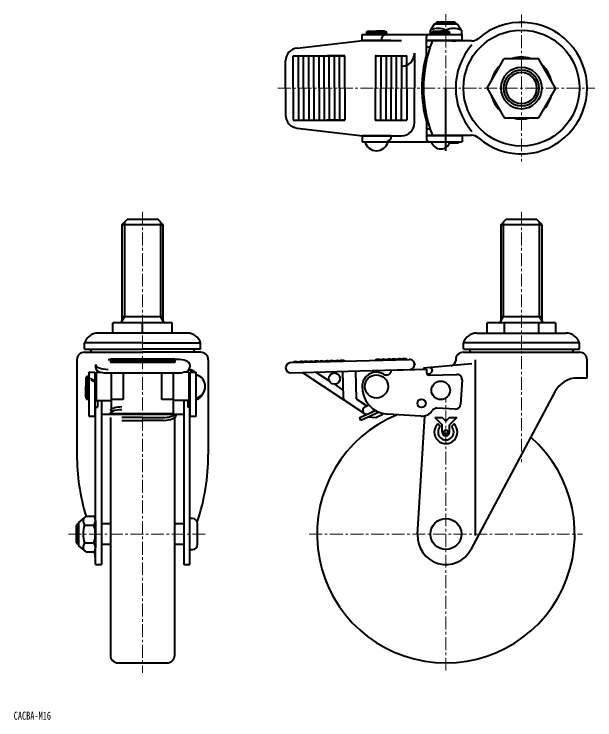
# Model space of a CAD drawing. Units: millimetres on the paper. Extents: x -594 to 361, y -421 to 342.
# Drawn here: x 135.7 to 361, y 68.4 to 342.2 of the extents above; entities that cross this region are included whole.
import ezdxf
from ezdxf.enums import TextEntityAlignment as Align

# ---------------------------------------------------------------- set-up
doc = ezdxf.new("R2010")
doc.units = ezdxf.units.MM
doc.header["$PDMODE"] = 32
doc.header["$PDSIZE"] = 0.8
doc.linetypes.add('CHAIN1', pattern=[8, 5, -1, 1, -1])
doc.linetypes.add('DOUBLE_CHAIN1', pattern=[8.8, 5, -1, 0.6, -0.6, 0.6, -1])
doc.layers.add('0-0', color=7, linetype='Continuous', lineweight=18)
doc.layers.add('0-1', color=4, linetype='DOUBLE_CHAIN1', lineweight=18)
doc.styles.add('ＭＳ ゴシック', font='')
doc.styles.get('ＭＳ ゴシック').set_extended_font_data('MS Gothic')

msp = doc.modelspace()

# ---------------------------------------------------------------- linework, layer by layer
at = {"layer": '0-0', "lineweight": 40}
for p, q in [((298.663, 338.349), (297.163, 336.049)), ((307.663, 338.349), (298.663, 338.349)), ((299.163, 338.624), (307.163, 338.624)), ((299.163, 338.624), (299.163, 338.349)), ((299.788, 339.249), (306.538, 339.249)), ((307.163, 338.349), (307.163, 338.624)), ((307.663, 338.349), (309.163, 336.049)), ((270.708, 334.349), (309.425, 334.349)), ((270.708, 332.049), (270.708, 334.349)), ((272.125, 334.974), (272.775, 334.599)), ((276.208, 334.974), (272.125, 334.974)), ((272.775, 334.599), (276.208, 334.599)), ((273.208, 335.599), (276.208, 335.599)), ((279.208, 335.599), (276.208, 335.599)), ((276.208, 334.974), (280.29, 334.974)), ((279.641, 334.599), (276.208, 334.599)), ((280.29, 334.974), (279.641, 334.599)), ((297.163, 334.349), (297.163, 336.049)), ((298.23, 334.599), (301.163, 334.599)), ((298.663, 335.599), (301.163, 335.599)), ((303.663, 335.599), (301.163, 335.599)), ((301.163, 334.974), (304.745, 334.974)), ((304.096, 334.599), (301.163, 334.599)), ((303.163, 336.049), (303.163, 335.599)), ((304.745, 334.974), (304.096, 334.599)), ((309.163, 336.049), (309.163, 334.349)), ((309.425, 332.049), (309.425, 334.349)), ((245.419, 329.065), (270.987, 332.049)), ((281.806, 332.049), (270.708, 332.049)), ((271.012, 332.049), (285.981, 332.049)), ((295.626, 326.799), (295.626, 333.349)), ((295.689, 326.799), (295.689, 332.049)), ((309.425, 332.049), (295.689, 332.049)), ((313.151, 331.849), (295.689, 331.849)), ((299.163, 331.849), (299.163, 332.049)), ((303.163, 331.849), (303.163, 332.049)), ((309.163, 332.049), (309.163, 331.849)), ((295.689, 329.549), (297.092, 329.549)), ((243.891, 313.549), (243.891, 326.049)), ((243.891, 326.049), (263.991, 326.049)), ((245.943, 313.549), (245.943, 326.049)), ((247.942, 313.549), (247.942, 326.049)), ((249.941, 313.549), (249.941, 326.049)), ((251.941, 313.549), (251.941, 326.049)), ((253.94, 313.549), (253.94, 326.049)), ((255.939, 313.549), (255.939, 326.049)), ((263.991, 326.049), (257.097, 326.049)), ((257.938, 313.549), (257.938, 326.049)), ((259.938, 313.549), (259.938, 326.049)), ((261.937, 313.549), (261.937, 326.049)), ((263.991, 313.549), (263.991, 326.049)), ((275.879, 326.049), (275.879, 313.549)), ((277.931, 326.049), (277.931, 313.549)), ((279.93, 326.049), (279.93, 313.549)), ((281.93, 326.049), (281.93, 313.549)), ((283.929, 326.049), (283.929, 313.549)), ((285.928, 326.049), (285.928, 313.549)), ((287.982, 313.549), (287.982, 326.049)), ((290.982, 327.049), (290.982, 313.549)), ((296.05, 326.049), (295.489, 326.049)), ((240.999, 313.549), (240.999, 324.099)), ((319.184, 313.549), (325.823, 325.049)), ((325.823, 325.049), (339.102, 325.049)), ((345.742, 313.549), (339.102, 325.049)), ((240.999, 313.549), (240.999, 303)), ((243.891, 313.549), (243.891, 301.049)), ((245.943, 313.549), (245.943, 301.049)), ((247.942, 313.549), (247.942, 301.049)), ((249.941, 313.549), (249.941, 301.049)), ((251.941, 313.549), (251.941, 301.049)), ((253.94, 313.549), (253.94, 301.049)), ((255.939, 313.549), (255.939, 301.049)), ((257.938, 313.549), (257.938, 301.049)), ((259.938, 313.549), (259.938, 301.049)), ((261.937, 313.549), (261.937, 301.049)), ((263.991, 313.549), (263.991, 301.049)), ((277.931, 301.049), (277.931, 313.549)), ((279.93, 301.049), (279.93, 313.549)), ((281.93, 301.049), (281.93, 313.549)), ((283.929, 301.049), (283.929, 313.549)), ((285.928, 301.049), (285.928, 313.549)), ((287.982, 313.549), (287.982, 301.049)), ((290.982, 300.049), (290.982, 313.549)), ((303.163, 289.249), (303.163, 313.549)), ((319.184, 313.549), (325.823, 302.049)), ((345.742, 313.549), (339.102, 302.049)), ((325.823, 302.049), (339.102, 302.049)), ((243.891, 301.049), (263.991, 301.049)), ((263.991, 301.049), (257.097, 301.049)), ((275.879, 301.049), (287.982, 301.049)), ((296.05, 301.049), (295.489, 301.049)), ((295.626, 300.299), (295.626, 293.749)), ((295.689, 300.299), (295.689, 295.049)), ((245.419, 298.033), (270.987, 295.049)), ((297.092, 297.549), (295.689, 297.549)), ((297.092, 297.549), (295.689, 297.549)), ((270.708, 295.049), (270.708, 292.749)), ((281.806, 295.049), (270.708, 295.049)), ((271.012, 295.049), (285.981, 295.049)), ((295.689, 295.249), (313.151, 295.249)), ((309.425, 295.049), (295.689, 295.049)), ((299.163, 295.049), (299.163, 295.249)), ((303.163, 295.049), (303.163, 295.249)), ((309.155, 295.049), (309.155, 295.249)), ((309.425, 295.049), (309.425, 292.749)), ((270.708, 292.749), (309.425, 292.749)), ((304.599, 292.249), (307.313, 292.249)), ((304.599, 292.249), (307.313, 292.249)), ((177.5, 260.5), (177.5, 223.1)), ((178.582, 224.975), (178.582, 261.583)), ((191.5, 262.5), (179.5, 262.5)), ((193.5, 260.5), (191.5, 262.5)), ((192.418, 261.583), (192.418, 224.975)), ((193.5, 223.1), (193.5, 260.5)), ((324.463, 260.5), (326.463, 262.5)), ((324.463, 260.5), (324.463, 223.1)), ((340.463, 260.5), (324.463, 260.5)), ((325.545, 224.975), (325.545, 261.583)), ((338.463, 262.5), (326.463, 262.5)), ((340.463, 260.5), (338.463, 262.5)), ((339.38, 261.583), (339.38, 224.975)), ((340.463, 223.1), (340.463, 260.5)), ((177.5, 224.975), (193.5, 224.975)), ((177.5, 223.1), (178.582, 224.975)), ((193.5, 223.1), (192.418, 224.975)), ((324.463, 224.975), (340.463, 224.975)), ((324.463, 223.1), (325.545, 224.975)), ((340.463, 223.1), (339.38, 224.975)), ((197, 222.5), (174, 222.5)), ((174, 218.5), (174, 222.5)), ((185.5, 218.5), (185.5, 222.5)), ((197, 218.5), (197, 222.5)), ((345.742, 222.5), (319.184, 222.5)), ((319.184, 218.5), (319.184, 222.5)), ((325.823, 222.5), (325.823, 218.5)), ((339.102, 222.5), (339.102, 218.5)), ((345.742, 222.5), (345.742, 218.5)), ((202.769, 218.5), (168.231, 218.5)), ((315.193, 218.5), (349.732, 218.5)), ((185.5, 214.7), (163, 214.7)), ((163, 212.2), (163, 214.7)), ((185.5, 214.7), (208, 214.7)), ((208, 212.2), (208, 214.7)), ((309.963, 212.2), (309.963, 214.7)), ((354.963, 214.7), (309.963, 214.7)), ((354.963, 212.2), (354.963, 214.7)), ((163, 212.2), (185.5, 212.2)), ((163, 211.044), (185.5, 211.044)), ((208, 212.2), (185.5, 212.2)), ((208, 211.044), (185.5, 211.044)), ((309.963, 212.2), (354.963, 212.2)), ((309.963, 211.044), (354.963, 211.044)), ((172.2, 208.291), (173, 208.291)), ((173, 208.537), (198, 208.537)), ((173, 208.537), (173, 207.937)), ((198, 208.537), (198, 207.937)), ((198.8, 208.291), (198, 208.291)), ((242.945, 207.044), (288.928, 208.29)), ((160, 208.044), (160, 171.349)), ((167.2, 206.345), (167.2, 205.396)), ((198, 207.937), (173, 207.937)), ((198, 207.886), (173, 207.886)), ((173, 207.886), (173, 207.069)), ((198, 207.069), (173, 207.069)), ((198, 207.886), (198, 207.069)), ((203.8, 206.345), (203.8, 205.396)), ((211, 208.044), (211, 171.349)), ((313.279, 206.496), (294.463, 204.85)), ((306.963, 208.044), (306.963, 207.776)), ((314.704, 139.952), (314.704, 208.044)), ((357.963, 201.044), (357.963, 208.044)), ((164.699, 203.287), (164.699, 186.221)), ((164.699, 203.287), (167, 203.287)), ((166.999, 203.287), (166.999, 186.221)), ((167.5, 203.287), (167.5, 192.287)), ((167.5, 203.287), (169.447, 203.287)), ((168.751, 203.447), (169.947, 203.172)), ((171.068, 203.044), (199.932, 203.044)), ((173.5, 187.293), (173.5, 203.044)), ((178, 203.044), (178, 192.724)), ((193, 192.724), (193, 203.044)), ((197.5, 187.293), (197.5, 203.044)), ((202.249, 203.447), (201.053, 203.172)), ((203.5, 203.287), (201.553, 203.287)), ((203.5, 203.287), (203.5, 192.287)), ((204, 186.221), (204, 203.287)), ((204, 203.287), (206.3, 203.287)), ((206.3, 186.221), (206.3, 203.287)), ((243.053, 203.045), (269.801, 203.77)), ((247.532, 203.167), (271.563, 187.293)), ((252.76, 203.308), (257.911, 199.906)), ((263.046, 203.587), (263.319, 193.505)), ((268.044, 203.723), (268.334, 193.021)), ((269.801, 203.77), (289.036, 204.292)), ((275.041, 203.912), (275.062, 203.166)), ((277.041, 203.967), (277.061, 203.22)), ((282.039, 204.098), (295.626, 204.467)), ((282.039, 204.102), (282.039, 204.098)), ((285.038, 204.183), (285.038, 204.18)), ((294.463, 204.85), (294.499, 204.436)), ((295.626, 204.467), (295.663, 203.137)), ((295.8, 202.658), (297.022, 202.765)), ((163.449, 200.787), (163.449, 197.787)), ((164.074, 201.869), (164.449, 201.22)), ((164.074, 197.787), (164.074, 201.869)), ((164.449, 201.22), (164.449, 197.787)), ((167.5, 200.287), (166.999, 200.287)), ((203.5, 200.287), (204.001, 200.287)), ((296.689, 202.165), (307.371, 202.454)), ((309.421, 200.335), (308.848, 190.812)), ((357.963, 201.044), (354.261, 201.044)), ((163.449, 193.784), (163.449, 197.787)), ((164.074, 197.787), (164.074, 192.701)), ((164.449, 193.351), (164.449, 197.787)), ((259.886, 198.602), (263.241, 196.385)), ((167.5, 195.287), (166.999, 195.287)), ((167.2, 192.721), (167.2, 195.287)), ((203.5, 195.287), (204.001, 195.287)), ((203.8, 192.721), (203.8, 195.287)), ((345.431, 195.738), (312.863, 134.486)), ((164.074, 193.704), (164.449, 194.354)), ((164.074, 192.701), (164.449, 193.351)), ((167.5, 192.721), (167, 192.721)), ((167.5, 192.287), (173.5, 192.287)), ((167.999, 192.287), (167.999, 189.721)), ((169.5, 192.287), (169.5, 128.674)), ((178, 192.724), (173.5, 192.724)), ((197.5, 192.724), (193, 192.724)), ((203.5, 192.287), (197.5, 192.287)), ((201.5, 192.287), (201.5, 128.674)), ((203.001, 192.287), (203.001, 189.721)), ((203.5, 192.721), (204, 192.721)), ((268.334, 193.021), (272.494, 190.273)), ((166.999, 189.721), (167.999, 189.721)), ((167.2, 128.674), (167.2, 189.721)), ((204.001, 189.721), (203.001, 189.721)), ((203.8, 128.674), (203.8, 189.721)), ((271.719, 189.886), (273.235, 190.644)), ((306.731, 188.936), (299.706, 189.359)), ((169.5, 187.045), (201.5, 187.045)), ((172.5, 187.045), (172.5, 186.667)), ((173.5, 187.293), (197.5, 187.293)), ((198.5, 187.045), (198.5, 186.667)), ((277.221, 187.769), (270.226, 184.608)), ((273.06, 187.203), (275.717, 188.531)), ((278.5, 186.701), (275.945, 185.546)), ((278.89, 187.243), (278.5, 186.701)), ((293.444, 186.23), (280.568, 187.005)), ((292.183, 140.335), (294.955, 186.369)), ((164.699, 186.221), (166.999, 186.221)), ((173, 185.769), (173, 93.5)), ((185.5, 185.701), (177.5, 185.701)), ((177.5, 184.608), (185.5, 184.608)), ((185.5, 185.701), (193.5, 185.701)), ((193.5, 184.608), (185.5, 184.608)), ((198, 93.5), (198, 185.769)), ((204, 186.221), (206.3, 186.221)), ((275.945, 185.546), (272.96, 185.843)), ((298.923, 185.704), (301.723, 182.904)), ((304.603, 185.704), (303.163, 184.264)), ((304.603, 185.704), (307.403, 185.704)), ((307.403, 185.704), (304.603, 182.904)), ((300.999, 182.242), (299.981, 183.261)), ((301.723, 180.079), (301.723, 182.904)), ((304.603, 180.079), (304.603, 182.904)), ((306.345, 183.261), (305.326, 182.242)), ((163.594, 147.428), (160.7, 145)), ((163.594, 147.428), (166.6, 147.428)), ((167.2, 145.696), (167.2, 135.304)), ((204.8, 146.5), (203.8, 146.5)), ((159.8, 137.125), (159.8, 143.875)), ((160.7, 144.5), (160.425, 144.5)), ((160.425, 136.5), (160.425, 144.5)), ((160.7, 145), (160.7, 136)), ((163, 143.964), (166.6, 143.964)), ((173, 144.5), (169.5, 144.5)), ((201.5, 144.5), (198, 144.5)), ((206.8, 136.5), (206.8, 144.5)), ((163, 137.036), (166.6, 137.036)), ((160.7, 136.5), (160.425, 136.5)), ((163.594, 133.572), (160.7, 136)), ((173, 136.5), (169.5, 136.5)), ((201.5, 136.5), (198, 136.5)), ((203.8, 134.5), (204.8, 134.5)), ((163.594, 133.572), (166.6, 133.572)), ((167.2, 128.674), (169.5, 128.674)), ((201.5, 128.674), (203.8, 128.674)), ((176, 90.5), (195, 90.5))]:
    msp.add_line(p, q, dxfattribs=at)
for points in [[(299.163, 338.624), (299.788, 339.249), (299.788, 338.349)], [(307.163, 338.624), (306.538, 339.249), (306.538, 338.349)], [(301.163, 334.974), (297.58, 334.974), (298.23, 334.599)], [(276.238, 326.049), (275.879, 326.049), (287.982, 326.049)], [(276.238, 301.049), (275.879, 301.049), (275.879, 313.549)], [(297.013, 295.249), (297.013, 295.049), (297.013, 295.249)], [(193.5, 260.5), (177.5, 260.5), (179.5, 262.5)], [(270.226, 184.608), (269.732, 185.701), (275.835, 188.46)], [(298.923, 185.704), (301.723, 185.704), (303.163, 184.264)], [(160.425, 144.5), (159.8, 143.875), (160.7, 143.875)], [(160.425, 136.5), (159.8, 137.125), (160.7, 137.125)]]:
    msp.add_lwpolyline(points, dxfattribs=at)
for centre, radius in [((332.463, 313.549), 22.5), ((259.92, 200.801), 2.2), ((276.208, 197.787), 4.5), ((301.163, 196.284), 3.6), ((293.745, 191.221), 1.65), ((303.163, 180.079), 0.81), ((303.163, 140.5), 6)]:
    msp.add_circle(centre, radius, dxfattribs=at)
for centre, radius, start, end in [((332.463, 313.549), 25.5, 229.10689, 130.89311), ((273.208, 334.349), 1.25, 90, 150), ((273.208, 334.349), 0.5, 0, 30), ((279.208, 334.349), 0.5, 150, 180), ((279.208, 334.349), 1.25, 30, 90), ((296.626, 333.349), 1, 90, 180), ((300.163, 328.849), 7.8, 67.38014, 112.61986), ((298.663, 334.349), 1.25, 90, 150), ((298.663, 334.349), 0.5, 0, 30), ((306.163, 328.849), 7.8, 67.38014, 112.61986), ((303.663, 334.349), 0.5, 150, 180), ((303.663, 334.349), 1.25, 30, 90), ((344.463, 313.549), 50, 158.53086, 201.46914), ((300.163, 339.649), 7.8, 256.99718, 262.63411), ((306.163, 339.649), 7.8, 256.99718, 283.00282), ((313.151, 335.849), 4, 270, 310.89311), ((245.999, 324.099), 5, 96.65717, 180), ((332.463, 313.549), 25.5, 138.78979, 221.21021), ((343.857, 313.549), 50.018, 164.63862, 180), ((343.92, 313.549), 50.018, 164.63862, 180), ((332.463, 313.549), 12, 73.40216, 106.59784), ((332.463, 313.549), 12, 133.40216, 166.59784), ((332.463, 313.549), 8, 0, 180), ((332.463, 313.549), 6.918, 0, 180), ((332.463, 313.549), 12, 13.40216, 46.59784), ((332.463, 313.549), 6, 0, 180), ((343.857, 313.549), 50.018, 180, 195.36138), ((343.92, 313.549), 50.018, 180, 195.36138), ((332.463, 313.549), 8, 180, 0), ((332.463, 313.549), 6.918, 180, 0), ((332.463, 313.549), 6, 180, 0), ((332.463, 313.549), 12, 193.40216, 226.59784), ((332.463, 313.549), 12, 313.40216, 346.59784), ((245.999, 303), 5, 180, 263.34283), ((332.463, 313.549), 12, 253.40216, 286.59784), ((296.626, 293.749), 1, 180, 270), ((313.151, 291.249), 4, 49.10689, 90), ((276.208, 293.892), 4.643, 194.25003, 345.74997), ((301.164, 293.664), 3.714, 194.25003, 345.74997), ((307.313, 294.249), 2, 270, 311.40962), ((176.9, 223.1), 0.6, 270, 0), ((194.1, 223.1), 0.6, 180, 270), ((323.863, 223.1), 0.6, 270, 0), ((341.063, 223.1), 0.6, 180, 270), ((168.231, 213), 5.5, 90, 161.99555), ((202.769, 213), 5.5, 18.00445, 90), ((315.193, 213), 5.5, 90, 161.99555), ((349.732, 213), 5.5, 18.00445, 90), ((163, 208.044), 3, 90, 180), ((168, 212.722), 2.778, 190.83055, 217.16566), ((203, 212.722), 2.778, 322.83434, 349.16945), ((208, 208.044), 3, 0, 90), ((309.963, 208.044), 3, 90, 180), ((314.963, 212.722), 2.778, 190.83055, 217.16566), ((349.963, 212.722), 2.778, 322.83434, 349.16945), ((354.963, 208.044), 3, 0, 90), ((163, 208.044), 3, 171.25232, 180), ((208, 208.044), 3, 0, 8.74768), ((276.978, 206.266), 2, 61.55307, 123.3414), ((278.978, 206.32), 2, 61.55307, 121.55307), ((280.977, 206.374), 2, 61.55307, 121.55307), ((282.976, 206.428), 2, 61.55307, 121.55307), ((284.975, 206.483), 2, 61.55307, 121.55307), ((286.975, 206.537), 2, 59.76474, 121.55307), ((288.982, 206.291), 2, 1.55307, 91.55307), ((309.963, 208.044), 3, 171.25232, 180), ((169.2, 205.396), 2, 180, 257.03931), ((201.8, 205.396), 2, 282.96069, 0), ((242.999, 205.044), 2, 91.55307, 181.55307), ((244.99, 205.399), 2, 61.55307, 123.3414), ((246.989, 205.453), 2, 61.55307, 121.55307), ((248.989, 205.507), 2, 61.55307, 121.55307), ((250.988, 205.561), 2, 61.55307, 121.55307), ((252.987, 205.615), 2, 61.55307, 121.55307), ((254.986, 205.67), 2, 61.55307, 121.55307), ((256.986, 205.724), 2, 61.55307, 121.55307), ((258.985, 205.778), 2, 61.55307, 121.55307), ((260.984, 205.832), 2, 61.55307, 121.55307), ((262.984, 205.886), 2, 59.76474, 121.55307), ((288.982, 206.291), 2, 271.55307, 1.55307), ((304.963, 207.776), 2, 275, 360), ((354.547, 207.653), 3.416, 359.83988, 0.16012), ((171.068, 208.044), 5, 257.03931, 270), ((199.932, 208.044), 5, 270, 282.96069), ((242.999, 205.044), 2, 181.55307, 271.55307), ((276.208, 197.787), 5.5, 59.24244, 176.55307), ((280.043, 204.232), 2, 239.24244, 356.17043), ((296.662, 203.164), 1, 181.55307, 271.55307), ((300.751, 199.435), 5, 129.53713, 146.85305), ((296.932, 204.062), 1, 309.53713, 95), ((164.699, 200.787), 1.25, 120, 180), ((164.699, 200.787), 0.5, 240, 270), ((205.158, 197.787), 4.643, 284.25003, 75.74997), ((276.208, 197.787), 5.5, 59.00736, 59.24244), ((307.425, 200.455), 2, 356.55307, 91.55307), ((354.261, 191.044), 10, 90, 152), ((281.199, 197.486), 10.5, 176.55307, 266.55307), ((164.699, 194.787), 1.25, 180, 240), ((164.699, 194.787), 0.5, 90, 120), ((205.386, 196.285), 3.714, 284.25003, 339.75506), ((164.699, 193.784), 1.25, 180, 240), ((164.699, 193.784), 0.5, 90, 120), ((264.819, 193.546), 1.5, 181.55307, 236.55307), ((272.39, 188.545), 1.5, 116.55307, 296.55307), ((299.586, 187.362), 2, 86.55307, 146.55307), ((306.851, 190.932), 2, 266.55307, 356.55307), ((303.163, 140.5), 50, 112.22998, 48.83492), ((293.745, 191.221), 5, 266.55307, 326.55307), ((303.163, 180.079), 4.5, 135, 45), ((303.163, 180.079), 3.06, 135, 45), ((303.163, 180.079), 1.44, 180, 0), ((242.347, 171.349), 82.347, 180, 196.90769), ((128.653, 171.349), 82.347, 341.41615, 0), ((165.2, 145.696), 2.8, 162.58504, 218.21321), ((164.4, 145.696), 2.8, 321.78679, 38.21321), ((204.8, 144.5), 2, 0, 90), ((172.7, 140.5), 10.3, 160.34714, 199.65286), ((156.9, 140.5), 10.3, 340.34714, 19.65286), ((303.163, 139.674), 11, 176.55307, 332.13797), ((165.2, 135.304), 2.8, 141.78679, 197.41496), ((164.4, 135.304), 2.8, 321.78679, 38.21321), ((204.8, 136.5), 2, 270, 0), ((161.388, 131.292), 5.812, 0, 24.31621), ((176, 93.5), 3, 180, 270), ((195, 93.5), 3, 270, 360)]:
    msp.add_arc(centre, radius, start, end, dxfattribs=at)
for centre, major_axis, ratio, start_param, end_param in [((280.043, 332.049), (0, 2.3), 0.867624, 0, 1.5707963), ((285.981, 327.049), (-5.001, 0), 0.99978, 1.5707963, 3.1415927), ((285.981, 300.049), (-5.001, 0), 0.99978, 1.5707963, 3.1415927), ((280.043, 295.049), (0, -2.3), 0.867624, 0, 1.5707963), ((198.8, 206.345), (5, 0), 0.389167, 6.2831853, 7.8539816), ((172.2, 206.345), (-5, 0), 0.389167, 6.2831853, 7.8539816), ((202.5, 201.799), (3.8, 0), 0.605041, 0.7037219, 1.3643789), ((202.5, 202.168), (-3.8, 0), 0.605041, 3.650049, 4.4396206), ((168.5, 202.168), (3.8, 0), 0.605041, 3.650049, 4.4396206), ((168.5, 201.799), (-3.8, 0), 0.605041, 0.7037219, 1.3643789), ((177.5, 187.76), (5, 0), 0.411805, 1.5707963, 2.7864976), ((177.5, 186.667), (5, 0), 0.411805, 1.5707963, 3.1415927), ((193.5, 187.76), (-5, 0), 0.411805, 1.5707963, 2.7864976), ((193.5, 186.667), (-5, 0), 0.411805, 1.5707963, 3.1415927)]:
    msp.add_ellipse(centre, major_axis=major_axis, ratio=ratio, start_param=start_param, end_param=end_param, dxfattribs=at)
at = {"layer": '0-0'}
msp.add_point((290.981, 206.345), dxfattribs=at)
at = {"layer": '0-1', "linetype": 'CHAIN1'}
for p, q in [((303.163, 342.249), (303.163, 289.249)), ((332.463, 342.049), (332.463, 285.049)), ((237.999, 313.549), (360.963, 313.549)), ((185.5, 265.5), (185.5, 86.704)), ((332.463, 265.5), (332.463, 168.349)), ((303.163, 87.5), (303.163, 193.5)), ((209.8, 140.5), (156.8, 140.5)), ((250.163, 140.5), (356.163, 140.5))]:
    msp.add_line(p, q, dxfattribs=at)

# ---------------------------------------------------------------- texts
at = {"layer": '0-0', "style": 'ＭＳ ゴシック', "width": 0.75}
msp.add_text('CACBA-M16', height=3.152, dxfattribs=at).set_placement((135.5, 67.5), align=Align.BOTTOM_LEFT)

doc.saveas('drawing.dxf')
